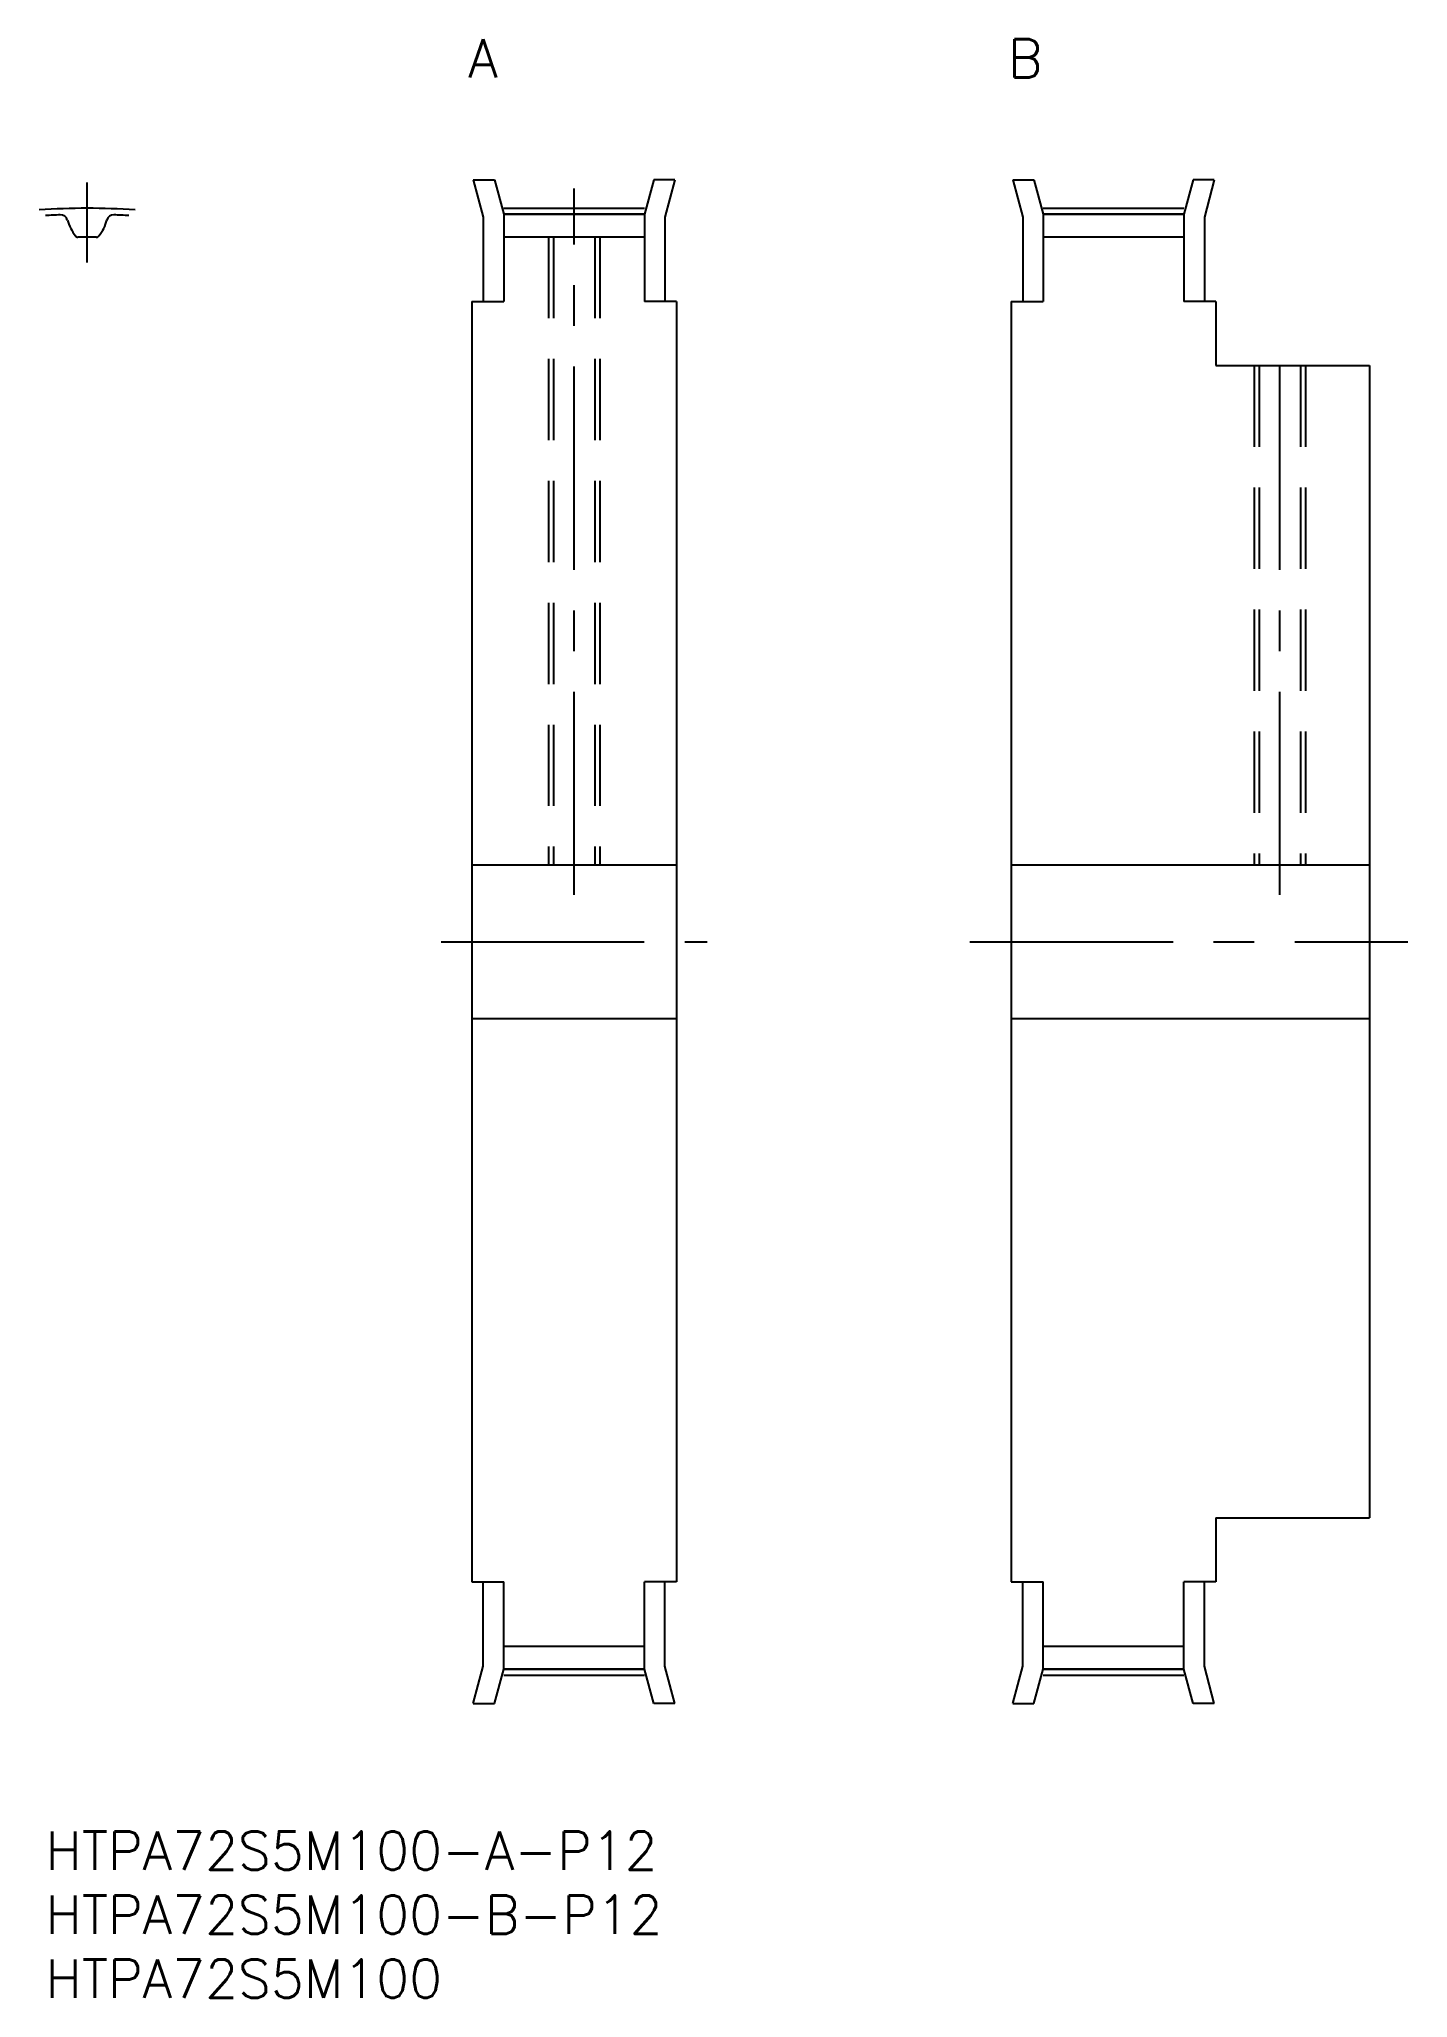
# Model space of a CAD drawing. Extents: x 0 to 106, y -13 to 140.
import ezdxf

# ---------------------------------------------------------------- set-up
doc = ezdxf.new("R2010")
doc.units = 0
doc.header["$LTSCALE"] = 0.5
doc.linetypes.add('CENTER', pattern=[50.8, 31.75, -6.35, 6.35, -6.35])
doc.linetypes.add('DASHED', pattern=[19.05, 12.7, -6.35])
for name, color, linetype in [('MSM_CENTER', 1, 'CENTER'), ('MSM_CONTINUOUS', 7, 'CONTINUOUS'), ('MSM_DASHED', 4, 'DASHED'), ('MSM_PART_NUMBER', 7, 'CONTINUOUS')]:
    doc.layers.add(name, color=color, linetype=linetype)
doc.styles.get("Standard").update_dxf_attribs({"font": 'txt.shx', "height": 3, "bigfont": 'bigfont.shx'})

# ---------------------------------------------------------------- blocks, each defined once
blk = doc.blocks.new('*U12')
at = {"layer": 'MSM_PART_NUMBER'}
blk.add_text('HTPA72S5M100-A-P12', height=3, dxfattribs=at).set_placement((0, -3))
blk = doc.blocks.new('*U13')
at = {"layer": 'MSM_PART_NUMBER'}
blk.add_text('HTPA72S5M100-B-P12', height=3, dxfattribs=at).set_placement((0, -8))
blk = doc.blocks.new('*U14')
at = {"layer": 'MSM_PART_NUMBER'}
blk.add_text('HTPA72S5M100', height=3, dxfattribs=at).set_placement((0, -13))
blk = doc.blocks.new('*U15')
at = {"layer": 'MSM_PART_NUMBER'}
blk.add_text('A', height=3, dxfattribs=at).set_placement((33.04, 137))
blk = doc.blocks.new('*U16')
at = {"layer": 'MSM_PART_NUMBER'}
blk.add_text('B', height=3, dxfattribs=at).set_placement((75.2, 137))

msp = doc.modelspace()

# ---------------------------------------------------------------- linework, layer by layer
at = {"layer": 'MSM_CENTER'}
for p, q in [((3.25, 122.55), (3.25, 128.8)), ((41.31, 73.15), (41.31, 128.33)), ((35.81, 126.8), (46.81, 126.8)), ((77.97, 126.8), (88.97, 126.8)), ((96.47, 73.15), (96.47, 116.91)), ((30.91, 69.5), (51.71, 69.5)), ((72.24, 69.5), (106.47, 69.5)), ((35.81, 12.21), (46.81, 12.21)), ((77.97, 12.21), (88.97, 12.21))]:
    msp.add_line(p, q, dxfattribs=at)
msp.add_arc((3.25, 69.5), 57.29, 86.2473, 93.7527, dxfattribs=at)
at = {"layer": 'MSM_CONTINUOUS'}
for p, q in [((33.43, 129), (34.21, 126.1)), ((33.43, 129), (35.09, 129)), ((35.09, 129), (35.81, 126.32)), ((47.53, 129), (46.81, 126.32)), ((49.19, 129), (47.53, 129)), ((49.19, 129), (48.41, 126.1)), ((75.59, 129), (76.37, 126.1)), ((75.59, 129), (77.25, 129)), ((77.25, 129), (77.97, 126.32)), ((89.69, 129), (88.97, 126.32)), ((91.34, 129), (89.69, 129)), ((91.34, 129), (90.57, 126.1)), ((34.21, 126.1), (34.21, 119.5)), ((35.81, 126.32), (35.81, 119.5)), ((35.81, 126.32), (46.81, 126.32)), ((46.81, 126.32), (35.81, 126.32)), ((46.81, 126.32), (46.81, 119.5)), ((48.41, 126.1), (48.41, 119.5)), ((76.37, 126.1), (76.37, 119.5)), ((77.97, 126.32), (77.97, 119.5)), ((77.97, 126.32), (88.97, 126.32)), ((88.97, 126.32), (77.97, 126.32)), ((88.97, 126.32), (88.97, 119.5)), ((90.57, 126.1), (90.57, 119.5)), ((35.81, 124.55), (46.81, 124.55)), ((77.97, 124.55), (88.97, 124.55)), ((33.31, 119.5), (33.31, 19.5)), ((33.31, 119.5), (35.81, 119.5)), ((49.31, 119.5), (46.81, 119.5)), ((49.31, 119.5), (49.31, 19.5)), ((75.47, 119.5), (77.97, 119.5)), ((75.47, 119.5), (75.47, 19.5)), ((91.47, 119.5), (88.97, 119.5)), ((91.47, 119.5), (91.47, 114.5)), ((91.47, 114.5), (103.47, 114.5)), ((103.47, 114.5), (103.47, 24.5)), ((33.31, 75.5), (49.31, 75.5)), ((75.47, 75.5), (103.47, 75.5)), ((33.31, 63.5), (49.31, 63.5)), ((75.47, 63.5), (103.47, 63.5)), ((91.47, 24.5), (103.47, 24.5)), ((91.47, 24.5), (91.47, 19.5)), ((33.31, 19.5), (35.81, 19.5)), ((34.21, 12.9), (34.21, 19.5)), ((35.81, 12.68), (35.81, 19.5)), ((49.31, 19.5), (46.81, 19.5)), ((46.81, 12.68), (46.81, 19.5)), ((48.41, 12.9), (48.41, 19.5)), ((75.47, 19.5), (77.97, 19.5)), ((76.37, 12.9), (76.37, 19.5)), ((77.97, 12.68), (77.97, 19.5)), ((91.47, 19.5), (88.97, 19.5)), ((88.97, 12.68), (88.97, 19.5)), ((90.57, 12.9), (90.57, 19.5)), ((35.81, 14.46), (46.81, 14.46)), ((77.97, 14.46), (88.97, 14.46)), ((33.43, 10), (34.21, 12.9)), ((35.09, 10), (35.81, 12.68)), ((35.81, 12.68), (46.81, 12.68)), ((46.81, 12.68), (35.81, 12.68)), ((47.53, 10), (46.81, 12.68)), ((49.19, 10), (48.41, 12.9)), ((75.59, 10), (76.37, 12.9)), ((77.25, 10), (77.97, 12.68)), ((77.97, 12.68), (88.97, 12.68)), ((88.97, 12.68), (77.97, 12.68)), ((89.69, 10), (88.97, 12.68)), ((91.34, 10), (90.57, 12.9)), ((33.43, 10), (35.09, 10)), ((49.19, 10), (47.53, 10)), ((75.59, 10), (77.25, 10)), ((91.34, 10), (89.69, 10))]:
    msp.add_line(p, q, dxfattribs=at)
for centre, radius, start, end in [((3.25, 69.5), 56.81, 92.1136, 93.2793), ((1.17, 125.73), 0.55, 14.6792, 92.1136), ((4.88, 126.7), 3.27, 194.6792, 219.0499), ((1.63, 126.7), 3.27, 320.9501, 345.3208), ((5.33, 125.73), 0.55, 87.8864, 165.3208), ((3.25, 69.5), 56.81, 86.7207, 87.8864), ((2.53, 124.79), 0.25, 219.0499, 270.7504), ((3.25, 69.5), 55.04, 89.2496, 90.7504), ((3.97, 124.79), 0.25, 269.2496, 320.9501)]:
    msp.add_arc(centre, radius, start, end, dxfattribs=at)
at = {"layer": 'MSM_DASHED'}
for p, q in [((39.31, 124.55), (39.31, 75.5)), ((39.69, 124.55), (39.69, 75.5)), ((42.93, 124.55), (42.93, 75.5)), ((43.31, 124.55), (43.31, 75.5)), ((94.47, 114.5), (94.47, 75.5)), ((94.85, 114.5), (94.85, 75.5)), ((98.09, 114.5), (98.09, 75.5)), ((98.47, 114.5), (98.47, 75.5))]:
    msp.add_line(p, q, dxfattribs=at)

# ---------------------------------------------------------------- block references
at = {"layer": 'MSM_CONTINUOUS'}
for name in ['*U15', '*U16', '*U12', '*U13', '*U14']:
    msp.add_blockref(name, (0, 0), dxfattribs=at)

doc.saveas('drawing.dxf')
